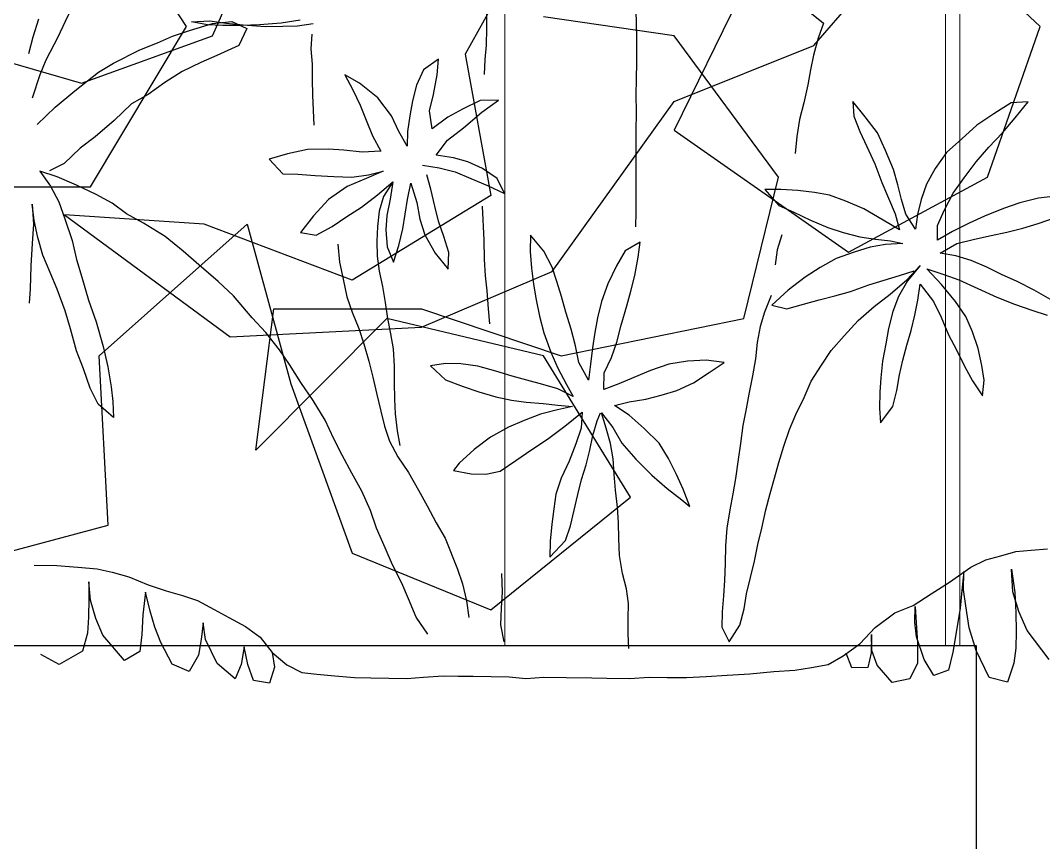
# Model space of a CAD drawing. Header units: metres. Extents: x -58 to 722, y -1100 to 345.
# Drawn here: x 26.0342 to 26.3522, y 109.6404 to 109.8959 of the extents above; entities that cross this region are included whole.
import ezdxf

# ---------------------------------------------------------------- set-up
doc = ezdxf.new("R2010")
doc.units = ezdxf.units.M
doc.header["$MEASUREMENT"] = 0
doc.layers.add('FSR_ARQ_002MURO', color=150, linetype='Continuous', lineweight=30)
doc.layers.add('FSR_ARQ_005VEGETACION', color=64, linetype='Continuous')
doc.layers.add('FSR_ARQ_29PERFILES ACERO', color=143, linetype='Continuous')

# ---------------------------------------------------------------- blocks, each defined once
blk = doc.blocks.new('arbustos 01')
at = {"layer": 'FSR_ARQ_005VEGETACION', "color": 104}
for p, q in [((188.55723, -31.86108), (188.55697, -31.86865)), ((188.75036, -31.86042), (188.75417, -31.86838)), ((188.49759, -31.86464), (188.49227, -31.8689)), ((188.60864, -31.86462), (188.60872, -31.87071)), ((188.49227, -31.8689), (188.49413, -31.87406)), ((188.55697, -31.86865), (188.55692, -31.8746)), ((188.67398, -31.86978), (188.66859, -31.86902)), ((188.673, -31.86788), (188.67958, -31.86887)), ((188.679, -31.86995), (188.67398, -31.86978)), ((188.6851, -31.87011), (188.679, -31.86995)), ((188.67958, -31.86887), (188.68712, -31.86948)), ((188.69274, -31.86953), (188.6851, -31.87011)), ((188.68712, -31.86948), (188.69311, -31.86976)), ((188.69667, -31.86832), (188.69145, -31.87079)), ((188.69859, -31.86885), (188.69274, -31.86953)), ((188.69311, -31.86976), (188.6998, -31.86967)), ((188.70326, -31.86907), (188.69667, -31.86832)), ((188.7042, -31.86805), (188.69859, -31.86885)), ((188.6998, -31.86967), (188.70506, -31.86948)), ((188.7113, -31.87147), (188.70326, -31.86907)), ((188.71054, -31.86845), (188.7042, -31.86805)), ((188.70506, -31.86948), (188.71054, -31.86845)), ((188.75417, -31.86838), (188.75675, -31.87373)), ((188.76524, -31.87361), (188.76324, -31.86742)), ((188.60872, -31.87071), (188.6088, -31.87645)), ((188.66901, -31.8727), (188.66931, -31.87778)), ((188.69145, -31.87079), (188.69427, -31.87661)), ((188.71718, -31.87343), (188.7113, -31.87147)), ((188.72235, -31.87575), (188.71718, -31.87343)), ((188.75675, -31.87373), (188.76093, -31.88168)), ((188.76675, -31.87933), (188.76524, -31.87361)), ((188.49413, -31.87406), (188.49576, -31.8799)), ((188.55692, -31.8746), (188.5569, -31.88228)), ((188.6088, -31.87645), (188.60923, -31.88147)), ((188.69427, -31.87661), (188.70185, -31.88009)), ((188.72836, -31.87817), (188.72235, -31.87575)), ((188.49576, -31.8799), (188.49679, -31.88503)), ((188.66931, -31.87778), (188.6689, -31.88305)), ((188.70185, -31.88009), (188.70738, -31.88252)), ((188.73751, -31.88271), (188.72836, -31.87817)), ((188.5569, -31.88228), (188.55698, -31.88836)), ((188.60923, -31.88147), (188.60954, -31.8866)), ((188.62568, -31.88674), (188.62524, -31.88137)), ((188.62524, -31.88137), (188.63043, -31.885)), ((188.6689, -31.88305), (188.66885, -31.88831)), ((188.70738, -31.88252), (188.71376, -31.88555)), ((188.74269, -31.88587), (188.73751, -31.88271)), ((188.76093, -31.88168), (188.76291, -31.88679)), ((188.49679, -31.88503), (188.49769, -31.89015)), ((188.62696, -31.89354), (188.62568, -31.88674)), ((188.63043, -31.885), (188.6329, -31.89035)), ((188.65249, -31.88961), (188.65759, -31.88679)), ((188.65759, -31.88679), (188.6548, -31.89196)), ((188.71376, -31.88555), (188.71979, -31.88941)), ((188.75091, -31.89233), (188.74269, -31.88587)), ((188.76291, -31.88679), (188.76565, -31.89476)), ((188.49769, -31.89015), (188.4991, -31.89647)), ((188.55698, -31.88836), (188.55706, -31.89369)), ((188.6329, -31.89035), (188.63429, -31.89571)), ((188.64623, -31.89471), (188.65249, -31.88961)), ((188.66885, -31.88831), (188.66881, -31.89381)), ((188.71979, -31.88941), (188.72558, -31.89351)), ((188.55706, -31.89369), (188.55701, -31.89964)), ((188.62835, -31.89914), (188.62696, -31.89354)), ((188.64153, -31.90087), (188.64623, -31.89471)), ((188.6548, -31.89196), (188.65236, -31.89726)), ((188.66881, -31.89381), (188.66852, -31.89895)), ((188.72558, -31.89351), (188.73125, -31.89678)), ((188.75768, -31.89786), (188.75091, -31.89233)), ((188.42612, -31.90158), (188.42158, -31.89613)), ((188.42158, -31.89613), (188.42748, -31.89642)), ((188.42748, -31.89642), (188.43348, -31.90018)), ((188.47787, -31.90125), (188.48214, -31.89599)), ((188.48214, -31.89599), (188.48177, -31.90101)), ((188.4991, -31.89647), (188.50061, -31.90219)), ((188.61031, -31.89962), (188.60452, -31.89552)), ((188.60452, -31.89552), (188.61085, -31.89567)), ((188.61085, -31.89567), (188.61699, -31.89857)), ((188.61699, -31.89857), (188.62205, -31.90137)), ((188.63429, -31.89571), (188.63519, -31.90096)), ((188.65236, -31.89726), (188.65028, -31.90243)), ((188.73125, -31.89678), (188.7373, -31.90256)), ((188.76386, -31.90387), (188.75768, -31.89786)), ((188.43053, -31.90673), (188.42612, -31.90158)), ((188.43348, -31.90018), (188.4393, -31.90419)), ((188.47361, -31.90682), (188.47787, -31.90125)), ((188.48177, -31.90101), (188.47974, -31.90637)), ((188.50061, -31.90219), (188.50152, -31.90803)), ((188.55701, -31.89964), (188.5571, -31.90633)), ((188.6166, -31.90504), (188.61031, -31.89962)), ((188.62205, -31.90137), (188.62748, -31.90537)), ((188.62748, -31.90537), (188.62835, -31.89914)), ((188.63519, -31.90096), (188.63598, -31.90633)), ((188.63897, -31.90629), (188.64153, -31.90087)), ((188.66852, -31.89895), (188.66835, -31.90409)), ((188.4393, -31.90419), (188.44457, -31.90889)), ((188.62216, -31.90926), (188.6166, -31.90504)), ((188.65028, -31.90243), (188.64808, -31.90784)), ((188.7373, -31.90256), (188.74383, -31.90821)), ((188.43518, -31.91175), (188.43053, -31.90673)), ((188.44457, -31.90889), (188.44977, -31.91353)), ((188.47084, -31.91287), (188.47361, -31.90682)), ((188.47974, -31.90637), (188.47733, -31.91148)), ((188.50152, -31.90803), (188.50208, -31.91388)), ((188.5571, -31.90633), (188.55706, -31.91216)), ((188.62605, -31.91447), (188.62216, -31.90926)), ((188.63598, -31.90633), (188.63605, -31.91135)), ((188.63605, -31.91135), (188.63897, -31.90629)), ((188.64808, -31.90784), (188.64516, -31.91313)), ((188.74383, -31.90821), (188.74903, -31.91208)), ((188.43959, -31.91683), (188.43518, -31.91175)), ((188.47733, -31.91148), (188.47456, -31.91753)), ((188.55706, -31.91216), (188.55714, -31.91773)), ((188.65162, -31.91341), (188.65795, -31.91272)), ((188.65795, -31.91272), (188.6632, -31.91241)), ((188.6632, -31.91241), (188.6705, -31.91255)), ((188.6705, -31.91255), (188.67745, -31.91401)), ((188.74903, -31.91208), (188.7546, -31.91739)), ((188.44977, -31.91353), (188.45375, -31.91912)), ((188.46814, -31.91948), (188.47084, -31.91287)), ((188.61509, -31.91677), (188.62009, -31.91539)), ((188.62009, -31.91539), (188.62605, -31.91447)), ((188.64516, -31.91313), (188.65162, -31.91341)), ((188.67745, -31.91401), (188.68369, -31.91584)), ((188.68369, -31.91584), (188.67898, -31.92092)), ((188.4437, -31.92235), (188.43959, -31.91683)), ((188.45375, -31.91912), (188.45674, -31.92447)), ((188.46666, -31.92477), (188.46814, -31.91948)), ((188.47456, -31.91753), (188.47217, -31.92389)), ((188.55714, -31.91773), (188.55709, -31.92331)), ((188.605, -31.92253), (188.6101, -31.91911)), ((188.6101, -31.91911), (188.61509, -31.91677)), ((188.62504, -31.91891), (188.61956, -31.9203)), ((188.63076, -31.91799), (188.62504, -31.91891)), ((188.7546, -31.91739), (188.75965, -31.91995)), ((188.44749, -31.92763), (188.4437, -31.92235)), ((188.55709, -31.92331), (188.55716, -31.92889)), ((188.60244, -31.9277), (188.605, -31.92253)), ((188.61409, -31.92252), (188.60838, -31.92499)), ((188.61956, -31.9203), (188.61409, -31.92252)), ((188.62789, -31.92628), (188.62925, -31.92124)), ((188.64946, -31.92132), (188.64442, -31.92008)), ((188.64442, -31.92008), (188.65019, -31.92251)), ((188.6552, -31.92208), (188.64946, -31.92132)), ((188.65019, -31.92251), (188.6568, -31.92529)), ((188.66142, -31.92188), (188.6552, -31.92208)), ((188.66787, -31.92155), (188.66142, -31.92188)), ((188.67384, -31.92111), (188.66787, -31.92155)), ((188.67898, -31.92092), (188.67384, -31.92111)), ((188.75028, -31.92486), (188.75693, -31.92202)), ((188.75693, -31.92202), (188.763, -31.92002)), ((188.763, -31.92002), (188.75925, -31.92521)), ((188.45674, -31.92447), (188.45855, -31.92984)), ((188.46537, -31.92981), (188.46666, -31.92477)), ((188.47217, -31.92389), (188.46982, -31.92931)), ((188.49539, -31.92742), (188.50121, -31.92672)), ((188.50121, -31.92672), (188.50703, -31.92639)), ((188.50703, -31.92639), (188.51255, -31.92638)), ((188.51255, -31.92638), (188.50773, -31.93183)), ((188.60838, -31.92499), (188.60244, -31.9277)), ((188.62653, -31.93216), (188.62789, -31.92628)), ((188.63479, -31.92415), (188.63273, -31.93088)), ((188.63594, -31.92976), (188.63479, -31.92415)), ((188.64632, -31.92818), (188.641, -31.92371)), ((188.641, -31.92371), (188.64192, -31.92968)), ((188.641, -31.92371), (188.6443, -31.92881)), ((188.6568, -31.92529), (188.6632, -31.92986)), ((188.74351, -31.92806), (188.75028, -31.92486)), ((188.75925, -31.92521), (188.75633, -31.93063)), ((188.41112, -31.9285), (188.41807, -31.92939)), ((188.41807, -31.92939), (188.42448, -31.93098)), ((188.45061, -31.93366), (188.44749, -31.92763)), ((188.45855, -31.92984), (188.45986, -31.93503)), ((188.46389, -31.93491), (188.46537, -31.92981)), ((188.46982, -31.92931), (188.46754, -31.9348)), ((188.47836, -31.93304), (188.48453, -31.93035)), ((188.48453, -31.93035), (188.49026, -31.92835)), ((188.49026, -31.92835), (188.49539, -31.92742)), ((188.55716, -31.92889), (188.55711, -31.93422)), ((188.63673, -31.93489), (188.63594, -31.92976)), ((188.64192, -31.92968), (188.64307, -31.93528)), ((188.6443, -31.92881), (188.6458, -31.93381)), ((188.65188, -31.93241), (188.64632, -31.92818)), ((188.6632, -31.92986), (188.66841, -31.93541)), ((188.73793, -31.93112), (188.74351, -31.92806)), ((188.42448, -31.93098), (188.43008, -31.93289)), ((188.43008, -31.93289), (188.43675, -31.93553)), ((188.45291, -31.93884), (188.45061, -31.93366)), ((188.47172, -31.93697), (188.47836, -31.93304)), ((188.50773, -31.93183), (188.50255, -31.9342)), ((188.61015, -31.93214), (188.6096, -31.94386)), ((188.62529, -31.93731), (188.62653, -31.93216)), ((188.63273, -31.93088), (188.63173, -31.93663)), ((188.6458, -31.93381), (188.64635, -31.93918)), ((188.65694, -31.93569), (188.65188, -31.93241)), ((188.73296, -31.93477), (188.73793, -31.93112)), ((188.75633, -31.93063), (188.75426, -31.93652)), ((188.76491, -31.93709), (188.76555, -31.93146)), ((188.76555, -31.93146), (188.76516, -31.93828)), ((188.41813, -31.93807), (188.41252, -31.9361)), ((188.43675, -31.93553), (188.44199, -31.93793)), ((188.45986, -31.93503), (188.46055, -31.94004)), ((188.46055, -31.94004), (188.46389, -31.93491)), ((188.46754, -31.9348), (188.466, -31.94027)), ((188.466, -31.94027), (188.47172, -31.93697)), ((188.49682, -31.93694), (188.49079, -31.9395)), ((188.50255, -31.9342), (188.49682, -31.93694)), ((188.55711, -31.93422), (188.55718, -31.9393)), ((188.62345, -31.9426), (188.62529, -31.93731)), ((188.63173, -31.93663), (188.63001, -31.94203)), ((188.63763, -31.93989), (188.63673, -31.93489)), ((188.64307, -31.93528), (188.6435, -31.94029)), ((188.66201, -31.93909), (188.65694, -31.93569)), ((188.66841, -31.93541), (188.67292, -31.94121)), ((188.72714, -31.93796), (188.73296, -31.93477)), ((188.75426, -31.93652), (188.75173, -31.94396)), ((188.76367, -31.94296), (188.76491, -31.93709)), ((188.42348, -31.93973), (188.41813, -31.93807)), ((188.42895, -31.94115), (188.42348, -31.93973)), ((188.44199, -31.93793), (188.44773, -31.94083)), ((188.44773, -31.94083), (188.45291, -31.94386)), ((188.45291, -31.94386), (188.45291, -31.93884)), ((188.49079, -31.9395), (188.48548, -31.94125)), ((188.63891, -31.94573), (188.63763, -31.93989)), ((188.6435, -31.94029), (188.64298, -31.94616)), ((188.64635, -31.93918), (188.64654, -31.9442)), ((188.66755, -31.94212), (188.66201, -31.93909)), ((188.71968, -31.94261), (188.72714, -31.93796)), ((188.76516, -31.93828), (188.76561, -31.94497)), ((188.43436, -31.94225), (188.42895, -31.94115)), ((188.4402, -31.94347), (188.43436, -31.94225)), ((188.4463, -31.945), (188.4402, -31.94347)), ((188.46916, -31.94413), (188.46495, -31.945)), ((188.47435, -31.94351), (188.46916, -31.94413)), ((188.47973, -31.94269), (188.47435, -31.94351)), ((188.48548, -31.94125), (188.47973, -31.94269)), ((188.50672, -31.94198), (188.50835, -31.94722)), ((188.55631, -31.94971), (188.55556, -31.94451)), ((188.55556, -31.94451), (188.56075, -31.94754)), ((188.58889, -31.94765), (188.59346, -31.94214)), ((188.59346, -31.94214), (188.59366, -31.94777)), ((188.6096, -31.94386), (188.60945, -31.95044)), ((188.62173, -31.94812), (188.62345, -31.9426)), ((188.63001, -31.94203), (188.62639, -31.9483)), ((188.64654, -31.9442), (188.64649, -31.94934)), ((188.67292, -31.94121), (188.66755, -31.94212)), ((188.71341, -31.94771), (188.71968, -31.94261)), ((188.75173, -31.94396), (188.75027, -31.95056)), ((188.76196, -31.94908), (188.76367, -31.94296)), ((188.45198, -31.94833), (188.4463, -31.945)), ((188.46495, -31.945), (188.47091, -31.94535)), ((188.47091, -31.94535), (188.47613, -31.94633)), ((188.47613, -31.94633), (188.48167, -31.94806)), ((188.48167, -31.94806), (188.48789, -31.9502)), ((188.50835, -31.94722), (188.50901, -31.95235)), ((188.56075, -31.94754), (188.56379, -31.95277)), ((188.58599, -31.95315), (188.58889, -31.94765)), ((188.59366, -31.94777), (188.59318, -31.95354)), ((188.62193, -31.95385), (188.62173, -31.94812)), ((188.64078, -31.95145), (188.63891, -31.94573)), ((188.64298, -31.94616), (188.64078, -31.95145)), ((188.66006, -31.94521), (188.65943, -31.95143)), ((188.70809, -31.95233), (188.71341, -31.94771)), ((188.76561, -31.94497), (188.76608, -31.95273)), ((188.43593, -31.95314), (188.44129, -31.95083)), ((188.44129, -31.95083), (188.4466, -31.94928)), ((188.4466, -31.94928), (188.45198, -31.94833)), ((188.48789, -31.9502), (188.49345, -31.95335)), ((188.55751, -31.95607), (188.55631, -31.94971)), ((188.60945, -31.95044), (188.60917, -31.95618)), ((188.62639, -31.9483), (188.62193, -31.95385)), ((188.64649, -31.94934), (188.64572, -31.95461)), ((188.65943, -31.95143), (188.65819, -31.95731)), ((188.75027, -31.95056), (188.74844, -31.95668)), ((188.75941, -31.95498), (188.76196, -31.94908)), ((188.43082, -31.95575), (188.43593, -31.95314)), ((188.45664, -31.95379), (188.45078, -31.95566)), ((188.45151, -31.95919), (188.45664, -31.95379)), ((188.46357, -31.9576), (188.45892, -31.95258)), ((188.45892, -31.95258), (188.46327, -31.95785)), ((188.46603, -31.95608), (188.46099, -31.95447)), ((188.49345, -31.95335), (188.49864, -31.95663)), ((188.56379, -31.95277), (188.56679, -31.95892)), ((188.58438, -31.95819), (188.58599, -31.95315)), ((188.59318, -31.95354), (188.59251, -31.95901)), ((188.64572, -31.95461), (188.6446, -31.95988)), ((188.70136, -31.95816), (188.70809, -31.95233)), ((188.75698, -31.96075), (188.75941, -31.95498)), ((188.76608, -31.95273), (188.7663, -31.96062)), ((188.41955, -31.96111), (188.42546, -31.95818)), ((188.42546, -31.95818), (188.43082, -31.95575)), ((188.4456, -31.95759), (188.43895, -31.9606)), ((188.45078, -31.95566), (188.4456, -31.95759)), ((188.46327, -31.95785), (188.46644, -31.96332)), ((188.46928, -31.96248), (188.46357, -31.9576)), ((188.47138, -31.95762), (188.46603, -31.95608)), ((188.47661, -31.95934), (188.47138, -31.95762)), ((188.49864, -31.95663), (188.50453, -31.96113)), ((188.55883, -31.96145), (188.55751, -31.95607)), ((188.58284, -31.96329), (188.58438, -31.95819)), ((188.60917, -31.95618), (188.60852, -31.96133)), ((188.65819, -31.95731), (188.65696, -31.96342)), ((188.69605, -31.96313), (188.70136, -31.95816)), ((188.74844, -31.95668), (188.74615, -31.9646)), ((188.4139, -31.96435), (188.41955, -31.96111)), ((188.43895, -31.9606), (188.43248, -31.9636)), ((188.44676, -31.96508), (188.45151, -31.95919)), ((188.45888, -31.95903), (188.45432, -31.96504)), ((188.4597, -31.96459), (188.45888, -31.95903)), ((188.48303, -31.96155), (188.47661, -31.95934)), ((188.48844, -31.96309), (188.48303, -31.96155)), ((188.50453, -31.96113), (188.51018, -31.96632)), ((188.5602, -31.96657), (188.55883, -31.96145)), ((188.56679, -31.95892), (188.56898, -31.96503)), ((188.59251, -31.95901), (188.59159, -31.96447)), ((188.60852, -31.96133), (188.60812, -31.96755)), ((188.6446, -31.95988), (188.64372, -31.96539)), ((188.75421, -31.96832), (188.75698, -31.96075)), ((188.7663, -31.96062), (188.76661, -31.96564)), ((188.43248, -31.9636), (188.42631, -31.96591)), ((188.44317, -31.97027), (188.44676, -31.96508)), ((188.45432, -31.96504), (188.45172, -31.97046)), ((188.4607, -31.96978), (188.4597, -31.96459)), ((188.46644, -31.96332), (188.46837, -31.96844)), ((188.47479, -31.96674), (188.46928, -31.96248)), ((188.49385, -31.9645), (188.48844, -31.96309)), ((188.4992, -31.96598), (188.49385, -31.9645)), ((188.5104, -31.96302), (188.51263, -31.96873)), ((188.56898, -31.96503), (188.57036, -31.97065)), ((188.58124, -31.96877), (188.58284, -31.96329)), ((188.59159, -31.96447), (188.59043, -31.97007)), ((188.64372, -31.96539), (188.64284, -31.9709)), ((188.65696, -31.96342), (188.65512, -31.96871)), ((188.68957, -31.97063), (188.69605, -31.96313)), ((188.74615, -31.9646), (188.74351, -31.97205)), ((188.42039, -31.96804), (188.41509, -31.96978)), ((188.42631, -31.96591), (188.42039, -31.96804)), ((188.46837, -31.96844), (188.46988, -31.97437)), ((188.48038, -31.97163), (188.47479, -31.96674)), ((188.50493, -31.96757), (188.4992, -31.96598)), ((188.51018, -31.96632), (188.50493, -31.96757)), ((188.51263, -31.96873), (188.51413, -31.97373)), ((188.56215, -31.97318), (188.5602, -31.96657)), ((188.5794, -31.97462), (188.58124, -31.96877)), ((188.60812, -31.96755), (188.6076, -31.9727)), ((188.65512, -31.96871), (188.65281, -31.97435)), ((188.75238, -31.97444), (188.75421, -31.96832)), ((188.44082, -31.97551), (188.44317, -31.97027)), ((188.45172, -31.97046), (188.44908, -31.97657)), ((188.46208, -31.97503), (188.4607, -31.96978)), ((188.48516, -31.97689), (188.48038, -31.97163)), ((188.57036, -31.97065), (188.57129, -31.97578)), ((188.59043, -31.97007), (188.58884, -31.97592)), ((188.64284, -31.9709), (188.64183, -31.97618)), ((188.68486, -31.97571), (188.68957, -31.97063)), ((188.74351, -31.97205), (188.74111, -31.98057)), ((188.43892, -31.9813), (188.44082, -31.97551)), ((188.46351, -31.9801), (188.46208, -31.97503)), ((188.46988, -31.97437), (188.47082, -31.97969)), ((188.51413, -31.97373), (188.51516, -31.97921)), ((188.56371, -31.97905), (188.56215, -31.97318)), ((188.57129, -31.97578), (188.57205, -31.9811)), ((188.57799, -31.9804), (188.5794, -31.97462)), ((188.58884, -31.97592), (188.58651, -31.98258)), ((188.64183, -31.97618), (188.64095, -31.98145)), ((188.65281, -31.97435), (188.65108, -31.97964)), ((188.68016, -31.98175), (188.68486, -31.97571)), ((188.75034, -31.98212), (188.75238, -31.97444)), ((188.44908, -31.97657), (188.44636, -31.98169)), ((188.47082, -31.97969), (188.47189, -31.98562)), ((188.48969, -31.98197), (188.48516, -31.97689)), ((188.51516, -31.97921), (188.51584, -31.98482)), ((188.56552, -31.98441), (188.56371, -31.97905)), ((188.65108, -31.97964), (188.64937, -31.98564)), ((188.43757, -31.98714), (188.43892, -31.9813)), ((188.44636, -31.98169), (188.44365, -31.98737)), ((188.46494, -31.98535), (188.46351, -31.9801)), ((188.49304, -31.98707), (188.48969, -31.98197)), ((188.57205, -31.9811), (188.57274, -31.98673)), ((188.57683, -31.98612), (188.57799, -31.9804)), ((188.58651, -31.98258), (188.58404, -31.98807)), ((188.64095, -31.98145), (188.64055, -31.98743)), ((188.67676, -31.98682), (188.68016, -31.98175)), ((188.74111, -31.98057), (188.73941, -31.98764)), ((188.74791, -31.98825), (188.75034, -31.98212)), ((188.46606, -31.99035), (188.46494, -31.98535)), ((188.47189, -31.98562), (188.47252, -31.99138)), ((188.51584, -31.98482), (188.51687, -31.99067)), ((188.52662, -31.98612), (188.53281, -31.98529)), ((188.53175, -31.98952), (188.52662, -31.98612)), ((188.53281, -31.98529), (188.53926, -31.98564)), ((188.53926, -31.98564), (188.54566, -31.98673)), ((188.54566, -31.98673), (188.55207, -31.98887)), ((188.56807, -31.98971), (188.56552, -31.98441)), ((188.57274, -31.98673), (188.57344, -31.99224)), ((188.57344, -31.99224), (188.57683, -31.98612)), ((188.61168, -31.98738), (188.61755, -31.98656)), ((188.61755, -31.98656), (188.62282, -31.98643)), ((188.62282, -31.98643), (188.62798, -31.98722)), ((188.64937, -31.98564), (188.64789, -31.99116)), ((188.67278, -31.99297), (188.67676, -31.98682)), ((188.43683, -31.99217), (188.43757, -31.98714)), ((188.44365, -31.98737), (188.44087, -31.99243)), ((188.46694, -31.99573), (188.46606, -31.99035)), ((188.49653, -31.9926), (188.49304, -31.98707)), ((188.53725, -31.9931), (188.53175, -31.98952)), ((188.55207, -31.98887), (188.55775, -31.99134)), ((188.56815, -31.99541), (188.56807, -31.98971)), ((188.58404, -31.98807), (188.58108, -31.99369)), ((188.59982, -31.99089), (188.6055, -31.98914)), ((188.6055, -31.98914), (188.61168, -31.98738)), ((188.62798, -31.98722), (188.6229, -31.99213)), ((188.64055, -31.98743), (188.64063, -31.99305)), ((188.73941, -31.98764), (188.73831, -31.99447)), ((188.74561, -31.99497), (188.74791, -31.98825)), ((188.4374, -31.99762), (188.43683, -31.99217)), ((188.44087, -31.99243), (188.4374, -31.99762)), ((188.47252, -31.99138), (188.47284, -31.9964)), ((188.49902, -31.99821), (188.49653, -31.9926)), ((188.51687, -31.99067), (188.51803, -31.9971)), ((188.54299, -31.99581), (188.53725, -31.9931)), ((188.55775, -31.99134), (188.56304, -31.99344)), ((188.56304, -31.99344), (188.56815, -31.99541)), ((188.58108, -31.99369), (188.57872, -31.99781)), ((188.58408, -31.99526), (188.5892, -31.9937)), ((188.5892, -31.9937), (188.59476, -31.9922)), ((188.59476, -31.9922), (188.59982, -31.99089)), ((188.6229, -31.99213), (188.61673, -31.99444)), ((188.64063, -31.99305), (188.64047, -31.99879)), ((188.64789, -31.99116), (188.64654, -31.99715)), ((188.66856, -31.99924), (188.67278, -31.99297)), ((188.46832, -32.00135), (188.46694, -31.99573)), ((188.47284, -31.9964), (188.47298, -32.00185)), ((188.51803, -31.9971), (188.51906, -32.00211)), ((188.54834, -31.99735), (188.54299, -31.99581)), ((188.55369, -31.99877), (188.54834, -31.99735)), ((188.57872, -31.99781), (188.58408, -31.99526)), ((188.6113, -31.99619), (188.60544, -31.99794)), ((188.61673, -31.99444), (188.6113, -31.99619)), ((188.64654, -31.99715), (188.64518, -32.00291)), ((188.73831, -31.99447), (188.73778, -31.99962)), ((188.74282, -32.00051), (188.74561, -31.99497)), ((188.50189, -32.00406), (188.49902, -31.99821)), ((188.55941, -31.99968), (188.55369, -31.99877)), ((188.56445, -32.00092), (188.55941, -31.99968)), ((188.55947, -32.00427), (188.56445, -32.00092)), ((188.58403, -32.00084), (188.57895, -32.00128)), ((188.58911, -32.00033), (188.58403, -32.00084)), ((188.59499, -31.99982), (188.58911, -32.00033)), ((188.6, -31.99913), (188.59499, -31.99982)), ((188.60544, -31.99794), (188.6, -31.99913)), ((188.64047, -31.99879), (188.64018, -32.00381)), ((188.66435, -32.006), (188.66856, -31.99924)), ((188.73778, -31.99962), (188.7375, -32.00512)), ((188.7375, -32.00512), (188.74282, -32.00051)), ((188.47261, -32.007), (188.46832, -32.00135)), ((188.47298, -32.00185), (188.47261, -32.007)), ((188.50407, -32.00924), (188.50189, -32.00406)), ((188.51906, -32.00211), (188.52021, -32.00783)), ((188.5542, -32.00886), (188.55947, -32.00427)), ((188.56901, -32.00352), (188.56505, -32.00859)), ((188.56734, -32.00875), (188.56901, -32.00352)), ((188.57041, -32.00629), (188.56932, -32.00351)), ((188.58159, -32.00806), (188.57563, -32.0033)), ((188.57563, -32.0033), (188.57602, -32.00875)), ((188.57895, -32.00128), (188.58411, -32.00245)), ((188.58411, -32.00245), (188.59008, -32.00391)), ((188.59008, -32.00391), (188.59569, -32.00613)), ((188.64018, -32.00381), (188.63954, -32.00968)), ((188.64518, -32.00291), (188.64394, -32.00807)), ((188.52021, -32.00783), (188.52101, -32.01404)), ((188.57196, -32.01135), (188.57041, -32.00629)), ((188.5876, -32.01263), (188.58159, -32.00806)), ((188.59569, -32.00613), (188.60112, -32.00848)), ((188.64394, -32.00807), (188.64222, -32.01323)), ((188.66145, -32.01249), (188.66435, -32.006)), ((188.506, -32.01497), (188.50407, -32.00924)), ((188.54907, -32.01395), (188.5542, -32.00886)), ((188.56505, -32.00859), (188.56196, -32.01397)), ((188.56586, -32.0141), (188.56734, -32.00875)), ((188.57302, -32.01642), (188.57196, -32.01135)), ((188.57602, -32.00875), (188.57783, -32.01425)), ((188.60112, -32.00848), (188.60736, -32.01186)), ((188.63954, -32.00968), (188.63865, -32.01483)), ((188.50769, -32.02071), (188.506, -32.01497)), ((188.52101, -32.01404), (188.52181, -32.01965)), ((188.54579, -32.01927), (188.54907, -32.01395)), ((188.56196, -32.01397), (188.55714, -32.01949)), ((188.56494, -32.01938), (188.56586, -32.0141)), ((188.57783, -32.01425), (188.58008, -32.02017)), ((188.59298, -32.01621), (188.5876, -32.01263)), ((188.60736, -32.01186), (188.61293, -32.01612)), ((188.64222, -32.01323), (188.6393, -32.01865)), ((188.65854, -32.01815), (188.66145, -32.01249)), ((188.57421, -32.02142), (188.57302, -32.01642)), ((188.59855, -32.01998), (188.59298, -32.01621)), ((188.61293, -32.01612), (188.61814, -32.02083)), ((188.6393, -32.01865), (188.63567, -32.02408)), ((188.65516, -32.02429), (188.65854, -32.01815)), ((188.50919, -32.02602), (188.50769, -32.02071)), ((188.52181, -32.01965), (188.52273, -32.02621)), ((188.54308, -32.02476), (188.54579, -32.01927)), ((188.55714, -32.01949), (188.55157, -32.02501)), ((188.56458, -32.02465), (188.56494, -32.01938)), ((188.57583, -32.02648), (188.57421, -32.02142)), ((188.58008, -32.02017), (188.58295, -32.02608)), ((188.60393, -32.02362), (188.59855, -32.01998)), ((188.61814, -32.02083), (188.62004, -32.0234)), ((188.54079, -32.02987), (188.54308, -32.02476)), ((188.55157, -32.02501), (188.5463, -32.02961)), ((188.5641, -32.03017), (188.56458, -32.02465)), ((188.60896, -32.02467), (188.60393, -32.02362)), ((188.61398, -32.0246), (188.60896, -32.02467)), ((188.62004, -32.0234), (188.61398, -32.0246)), ((188.63567, -32.02408), (188.63217, -32.03022)), ((188.65178, -32.03055), (188.65516, -32.02429)), ((188.51069, -32.03133), (188.50919, -32.02602)), ((188.52273, -32.02621), (188.52364, -32.03146)), ((188.57714, -32.03173), (188.57583, -32.02648)), ((188.58295, -32.02608), (188.5847, -32.03157)), ((188.51219, -32.03695), (188.51069, -32.03133)), ((188.52364, -32.03146), (188.52467, -32.03706)), ((188.53852, -32.03585), (188.54079, -32.02987)), ((188.5463, -32.02961), (188.54127, -32.03358)), ((188.5635, -32.03607), (188.5641, -32.03017)), ((188.57845, -32.03717), (188.57714, -32.03173)), ((188.5847, -32.03157), (188.58545, -32.0367)), ((188.63217, -32.03022), (188.62913, -32.03564)), ((188.64876, -32.03729), (188.65178, -32.03055)), ((188.54127, -32.03358), (188.53852, -32.03585)), ((188.56307, -32.04147), (188.5635, -32.03607)), ((188.62913, -32.03564), (188.6261, -32.04154)), ((188.51364, -32.04332), (188.51219, -32.03695)), ((188.52467, -32.03706), (188.52572, -32.04338)), ((188.5797, -32.04248), (188.57845, -32.03717)), ((188.58545, -32.0367), (188.58614, -32.0419)), ((188.64669, -32.04329), (188.64876, -32.03729)), ((188.51496, -32.049), (188.51364, -32.04332)), ((188.52572, -32.04338), (188.52616, -32.04947)), ((188.56296, -32.04693), (188.56307, -32.04147)), ((188.58138, -32.0476), (188.5797, -32.04248)), ((188.58614, -32.0419), (188.58665, -32.04778)), ((188.6261, -32.04154), (188.62295, -32.04684)), ((188.64367, -32.05015), (188.64669, -32.04329)), ((188.56273, -32.05282), (188.56296, -32.04693)), ((188.62295, -32.04684), (188.61867, -32.05754)), ((188.42063, -32.05091), (188.41491, -32.05046)), ((188.51615, -32.05475), (188.51496, -32.049)), ((188.52616, -32.04947), (188.52624, -32.05557)), ((188.58685, -32.05336), (188.58138, -32.0476)), ((188.58665, -32.04778), (188.58685, -32.05336)), ((188.64112, -32.05604), (188.64367, -32.05015)), ((188.42583, -32.05135), (188.42063, -32.05091)), ((188.43104, -32.05284), (188.42583, -32.05135)), ((188.43625, -32.05433), (188.43104, -32.05284)), ((188.5617, -32.05903), (188.56273, -32.05282)), ((188.4274, -32.05753), (188.42624, -32.06556)), ((188.42687, -32.06534), (188.4274, -32.05753)), ((188.44147, -32.05685), (188.43625, -32.05433)), ((188.44881, -32.06194), (188.44147, -32.05685)), ((188.51747, -32.06037), (188.51615, -32.05475)), ((188.52624, -32.05557), (188.52644, -32.06142)), ((188.61867, -32.05754), (188.61695, -32.06258)), ((188.63798, -32.0623), (188.64112, -32.05604)), ((188.74309, -32.05743), (188.73792, -32.05854)), ((188.74983, -32.05682), (188.74309, -32.05743)), ((188.75709, -32.0562), (188.74983, -32.05682)), ((188.76488, -32.05609), (188.75709, -32.0562)), ((188.44394, -32.06468), (188.44385, -32.05836)), ((188.44385, -32.05836), (188.44457, -32.06489)), ((188.51884, -32.06599), (188.51747, -32.06037)), ((188.56035, -32.06431), (188.5617, -32.05903)), ((188.60351, -32.05894), (188.60324, -32.06528)), ((188.73223, -32.06017), (188.72552, -32.06286)), ((188.73792, -32.05854), (188.73223, -32.06017)), ((188.44317, -32.07018), (188.44394, -32.06468)), ((188.4551, -32.06601), (188.44881, -32.06194)), ((188.52644, -32.06142), (188.52687, -32.06668)), ((188.55967, -32.06934), (188.56035, -32.06431)), ((188.61695, -32.06258), (188.61559, -32.06846)), ((188.63566, -32.06771), (188.63798, -32.0623)), ((188.72552, -32.06286), (188.71932, -32.06502)), ((188.74544, -32.06818), (188.74599, -32.06185)), ((188.74599, -32.06185), (188.74607, -32.06775)), ((188.42486, -32.07211), (188.42687, -32.06534)), ((188.42624, -32.06556), (188.42592, -32.07252)), ((188.44457, -32.06489), (188.44508, -32.07099)), ((188.46138, -32.07008), (188.4551, -32.06601)), ((188.51966, -32.07119), (188.51884, -32.06599)), ((188.52687, -32.06668), (188.5273, -32.07229)), ((188.60324, -32.06528), (188.60367, -32.07101)), ((188.633, -32.07408), (188.63566, -32.06771)), ((188.70846, -32.06828), (188.70279, -32.07147)), ((188.71363, -32.06665), (188.70846, -32.06828)), ((188.71932, -32.06502), (188.71363, -32.06665)), ((188.72483, -32.07204), (188.72643, -32.06549)), ((188.72643, -32.06549), (188.72738, -32.07327)), ((188.74363, -32.07453), (188.74544, -32.06818)), ((188.74607, -32.06775), (188.74615, -32.07407)), ((188.44201, -32.07778), (188.44317, -32.07018)), ((188.44508, -32.07099), (188.44646, -32.07941)), ((188.46067, -32.07036), (188.46014, -32.07774)), ((188.46074, -32.07584), (188.46067, -32.07036)), ((188.46764, -32.07259), (188.46138, -32.07008)), ((188.52116, -32.07687), (188.51966, -32.07119)), ((188.55974, -32.07467), (188.55967, -32.06934)), ((188.60367, -32.07101), (188.60387, -32.07675)), ((188.61559, -32.06846), (188.61483, -32.07421)), ((188.70279, -32.07147), (188.69764, -32.07414)), ((188.42199, -32.07868), (188.42486, -32.07211)), ((188.42592, -32.07252), (188.42579, -32.07905)), ((188.47446, -32.07769), (188.46764, -32.07259)), ((188.5273, -32.07229), (188.52737, -32.07755)), ((188.55981, -32.07969), (188.55974, -32.07467)), ((188.6289, -32.07999), (188.633, -32.07408)), ((188.69764, -32.07414), (188.69197, -32.07733)), ((188.72322, -32.07755), (188.72483, -32.07204)), ((188.72738, -32.07327), (188.72768, -32.08001)), ((188.74118, -32.08025), (188.74363, -32.07453)), ((188.74615, -32.07407), (188.74644, -32.07955)), ((188.41433, -32.0887), (188.42199, -32.07868)), ((188.43958, -32.08561), (188.44201, -32.07778)), ((188.46014, -32.07774), (188.45978, -32.08281)), ((188.46018, -32.08091), (188.46074, -32.07584)), ((188.47973, -32.08333), (188.47446, -32.07769)), ((188.52493, -32.0826), (188.52116, -32.07687)), ((188.52737, -32.07755), (188.52493, -32.0826)), ((188.60387, -32.07675), (188.60275, -32.08262)), ((188.69197, -32.07733), (188.68683, -32.08103)), ((188.70578, -32.08179), (188.70655, -32.07609)), ((188.70655, -32.07609), (188.70726, -32.08177)), ((188.72119, -32.08284), (188.72322, -32.07755)), ((188.42579, -32.07905), (188.42587, -32.08475)), ((188.44646, -32.07941), (188.4476, -32.08614)), ((188.45755, -32.08874), (188.46018, -32.08091)), ((188.47563, -32.08555), (188.47577, -32.08006)), ((188.47577, -32.08006), (188.47585, -32.08639)), ((188.55951, -32.0849), (188.55981, -32.07969)), ((188.68683, -32.08103), (188.68275, -32.08628)), ((188.70168, -32.09006), (188.70578, -32.08179)), ((188.70726, -32.08177), (188.70818, -32.08724)), ((188.72768, -32.08001), (188.7284, -32.08591)), ((188.73371, -32.089), (188.74118, -32.08025)), ((188.74644, -32.07955), (188.74821, -32.08585)), ((188.42587, -32.08475), (188.42657, -32.09001)), ((188.43507, -32.09495), (188.43958, -32.08561)), ((188.45978, -32.08281), (188.45988, -32.08998)), ((188.4738, -32.09063), (188.47563, -32.08555)), ((188.4855, -32.0874), (188.47973, -32.08333)), ((188.69114, -32.09042), (188.69233, -32.08429)), ((188.69233, -32.08429), (188.69346, -32.09039)), ((188.71728, -32.09027), (188.72119, -32.08284)), ((188.7284, -32.08591), (188.73371, -32.089)), ((188.74821, -32.08585), (188.75628, -32.09038)), ((188.4476, -32.08614), (188.44916, -32.09244)), ((188.45425, -32.09427), (188.45755, -32.08874)), ((188.47585, -32.08639), (188.47698, -32.09143)), ((188.48246, -32.09157), (188.4845, -32.08648)), ((188.49073, -32.09045), (188.4855, -32.0874)), ((188.68275, -32.08628), (188.67761, -32.0905)), ((188.68275, -32.08628), (188.68188, -32.09139)), ((188.70818, -32.08724), (188.71142, -32.09288)), ((188.75628, -32.09038), (188.76256, -32.08692)), ((188.42657, -32.09001), (188.42877, -32.09651)), ((188.44916, -32.09244), (188.45425, -32.09427)), ((188.45988, -32.08998), (188.46249, -32.09542)), ((188.46861, -32.0966), (188.4738, -32.09063)), ((188.47698, -32.09143), (188.48246, -32.09157)), ((188.49645, -32.09141), (188.49073, -32.09045)), ((188.50218, -32.09237), (188.49645, -32.09141)), ((188.50945, -32.09279), (188.50218, -32.09237)), ((188.51777, -32.09371), (188.50945, -32.09279)), ((188.67761, -32.0905), (188.67246, -32.09317)), ((188.68188, -32.09139), (188.68364, -32.09684)), ((188.68911, -32.09593), (188.69114, -32.09042)), ((188.69346, -32.09039), (188.69543, -32.09542)), ((188.69543, -32.09542), (188.70168, -32.09006)), ((188.71142, -32.09288), (188.71728, -32.09027)), ((188.42877, -32.09651), (188.43507, -32.09495)), ((188.46249, -32.09542), (188.46861, -32.0966)), ((188.52556, -32.09413), (188.51777, -32.09371)), ((188.53283, -32.09455), (188.52556, -32.09413)), ((188.53959, -32.09497), (188.53283, -32.09455)), ((188.54633, -32.09488), (188.53959, -32.09497)), ((188.55256, -32.0948), (188.54633, -32.09488)), ((188.55932, -32.09522), (188.55256, -32.0948)), ((188.5671, -32.09512), (188.55932, -32.09522)), ((188.57229, -32.09505), (188.5671, -32.09512)), ((188.58112, -32.09493), (188.57229, -32.09505)), ((188.5889, -32.09482), (188.58112, -32.09493)), ((188.59514, -32.09526), (188.5889, -32.09482)), ((188.60084, -32.09466), (188.59514, -32.09526)), ((188.60707, -32.09458), (188.60084, -32.09466)), ((188.6133, -32.09449), (188.60707, -32.09458)), ((188.61849, -32.09442), (188.6133, -32.09449)), ((188.62368, -32.09435), (188.61849, -32.09442)), ((188.63043, -32.09478), (188.62368, -32.09435)), ((188.63615, -32.09522), (188.63043, -32.09478)), ((188.64238, -32.09514), (188.63615, -32.09522)), ((188.6486, -32.09505), (188.64238, -32.09514)), ((188.65431, -32.09497), (188.6486, -32.09505)), ((188.66105, -32.09436), (188.65431, -32.09497)), ((188.66727, -32.09376), (188.66105, -32.09436)), ((188.67246, -32.09317), (188.66727, -32.09376)), ((188.68364, -32.09684), (188.68911, -32.09593))]:
    blk.add_line(p, q, dxfattribs=at)
blk = doc.blocks.new('arbusto fsr 2')
at = {"layer": 'FSR_ARQ_005VEGETACION', "color": 104}
for p, q in [((276.76324, -32.11274), (276.79587, -32.06314)), ((276.75521, -32.11572), (276.73338, -32.06612)), ((276.49796, -32.11274), (276.54138, -32.07181)), ((276.56823, -32.1187), (276.53034, -32.07479)), ((276.65231, -32.07777), (276.67666, -32.12141)), ((276.58731, -32.09512), (276.61165, -32.145)), ((276.61165, -32.11572), (276.65231, -32.10976)), ((276.51427, -32.15963), (276.49796, -32.11274)), ((276.79311, -32.16262), (276.76324, -32.11274)), ((276.57928, -32.15963), (276.61165, -32.11572)), ((276.79587, -32.13036), (276.75521, -32.11572)), ((276.84707, -32.11572), (276.79587, -32.13036)), ((276.61165, -32.13605), (276.56823, -32.1187)), ((276.67666, -32.12141), (276.66863, -32.16533)), ((276.64955, -32.18891), (276.61165, -32.13605)), ((276.61165, -32.145), (276.55744, -32.18295)), ((276.55744, -32.18295), (276.51427, -32.15963)), ((276.59007, -32.20355), (276.57928, -32.15963)), ((276.66863, -32.16533), (276.71179, -32.19162)), ((276.83377, -32.16262), (276.79311, -32.16262)), ((276.80114, -32.17129), (276.74969, -32.20924)), ((276.75772, -32.17427), (276.80114, -32.17129)), ((276.71179, -32.19162), (276.75772, -32.17427)), ((276.74442, -32.17427), (276.73087, -32.22388)), ((276.79035, -32.2152), (276.74442, -32.17427)), ((276.69021, -32.20626), (276.64955, -32.18891)), ((276.64679, -32.2152), (276.59007, -32.20355)), ((276.69021, -32.20056), (276.64679, -32.2152)), ((276.65231, -32.2152), (276.701, -32.20355)), ((276.73614, -32.20056), (276.69021, -32.20056)), ((276.701, -32.20355), (276.74166, -32.24448)), ((276.74166, -32.24448), (276.73614, -32.20056)), ((276.74969, -32.20924), (276.69021, -32.20626)), ((276.62521, -32.25911), (276.65231, -32.2152)), ((276.78759, -32.26779), (276.79035, -32.2152)), ((276.73087, -32.22388), (276.71179, -32.27646)), ((276.66863, -32.29408), (276.62521, -32.25911)), ((276.83101, -32.27944), (276.78759, -32.26779)), ((276.71179, -32.27646), (276.66863, -32.29408))]:
    blk.add_line(p, q, dxfattribs=at)

msp = doc.modelspace()

# ---------------------------------------------------------------- linework, layer by layer
at = {"layer": 'FSR_ARQ_002MURO', "lineweight": 0}
for p, q in [((26.18481, 109.70149), (26.18481, 111.65149)), ((26.3217, 109.70149), (26.3217, 111.65149)), ((26.32623, 109.70149), (26.32623, 111.65149))]:
    msp.add_line(p, q, dxfattribs=at)
at = {"layer": 'FSR_ARQ_29PERFILES ACERO', "ltscale": 0.01}
for p, q in [((26.33135, 109.70149), (25.21135, 109.70149)), ((26.33135, 109.00149), (26.33135, 109.70149))]:
    msp.add_line(p, q, dxfattribs=at)

# ---------------------------------------------------------------- block references
at = {"layer": 'FSR_ARQ_002MURO', "xscale": -1}
msp.add_blockref('arbusto fsr 2', (302.84907, 142.00684), dxfattribs=at)
at = {"layer": 'FSR_ARQ_005VEGETACION', "xscale": -0.9, "yscale": 0.9, "zscale": 0.9}
msp.add_blockref('arbustos 01', (195.92688, 138.57711), dxfattribs=at)

doc.saveas('drawing.dxf')
